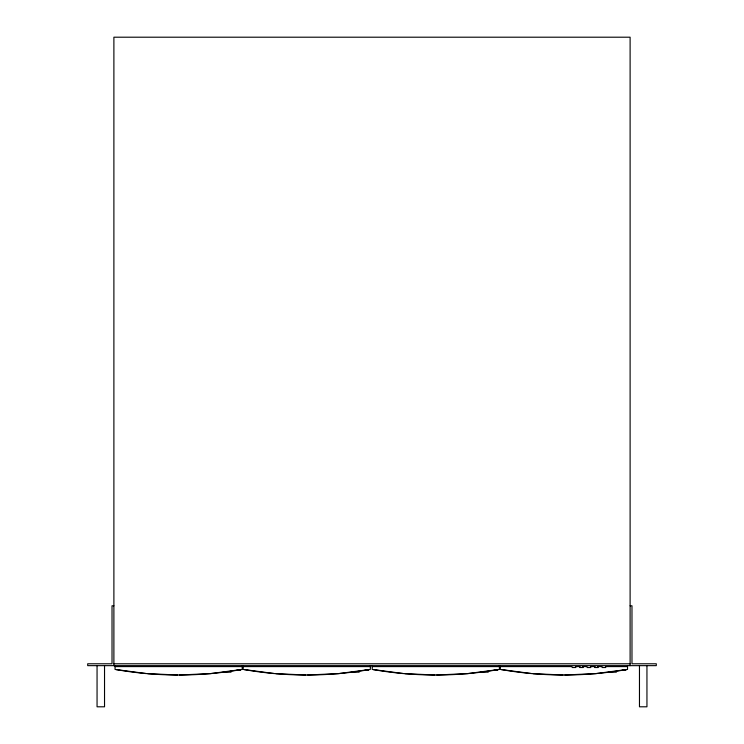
<?xml version="1.0" encoding="UTF-8"?>
<svg xmlns="http://www.w3.org/2000/svg" width="744" height="744" viewBox="0 0 744 744"><rect width="100%" height="100%" fill="white"/><g stroke="black" fill="none" stroke-linecap="round" stroke-linejoin="round"><path stroke-width="1.12" d="M241.288 669.544L210.552 673.599L179.564 674.994M369.415 669.544L338.669 673.599L307.691 674.994M498.471 669.544L467.725 673.599L436.747 674.994M626.587 669.544L595.851 673.599L564.863 674.994M113.888 605.802L112.019 605.802L112.019 663.778L87.699 663.778L87.699 665.648L656.301 665.648L656.301 663.778L631.981 663.778L631.981 605.802L630.112 605.802M113.888 663.778L630.112 663.778M115.041 666.587L242.228 666.587M243.158 666.587L370.345 666.587M372.214 666.587L499.401 666.587M500.34 666.587L572.024 666.587M575.493 666.587L580.115 666.587M582.431 666.587L587.053 666.587M590.522 666.587L595.154 666.587M597.46 666.587L602.091 666.587M605.56 666.587L627.527 666.587M572.136 667.526L575.875 667.526M579.613 667.526L583.352 667.526M587.09 667.526L590.838 667.526M594.577 667.526L598.316 667.526M602.054 667.526L605.802 667.526M240.349 670.325L236.611 670.307M368.475 670.325L364.737 670.307M493.858 670.325L497.531 670.325M621.975 670.325L625.658 670.325M562.994 674.994L533.067 673.673M434.877 674.994L404.95 673.673M305.821 674.994L275.894 673.673M177.695 674.994L147.768 673.673M608.611 671.99L616.302 672.195L616.302 671.265M480.494 671.99L488.176 672.195L488.176 671.265M351.438 671.99L359.12 672.195L359.12 671.265M223.312 671.99L231.003 672.195L231.003 671.265M531.197 673.515L501.27 669.544M403.081 673.515L373.153 669.544M274.024 673.515L244.097 669.544M145.898 673.515L115.971 669.544M646.945 665.648L646.945 706.8L639.468 706.8L639.468 665.648M630.112 665.648L630.112 37.2L113.888 37.2L113.888 665.648M627.527 665.648L627.527 669.395A363.165 363.165 0 0 1 500.34 669.395L500.34 665.648M499.401 665.648L499.401 669.395A363.165 363.165 0 0 1 372.214 669.395L372.214 665.648M370.345 665.648L370.345 669.395A363.165 363.165 0 0 1 243.158 669.395L243.158 665.648M242.228 665.648L242.228 669.395A363.165 363.165 0 0 1 115.041 669.395L115.041 665.648M104.532 665.648L104.532 706.8L97.055 706.8L97.055 665.648"/></g></svg>
